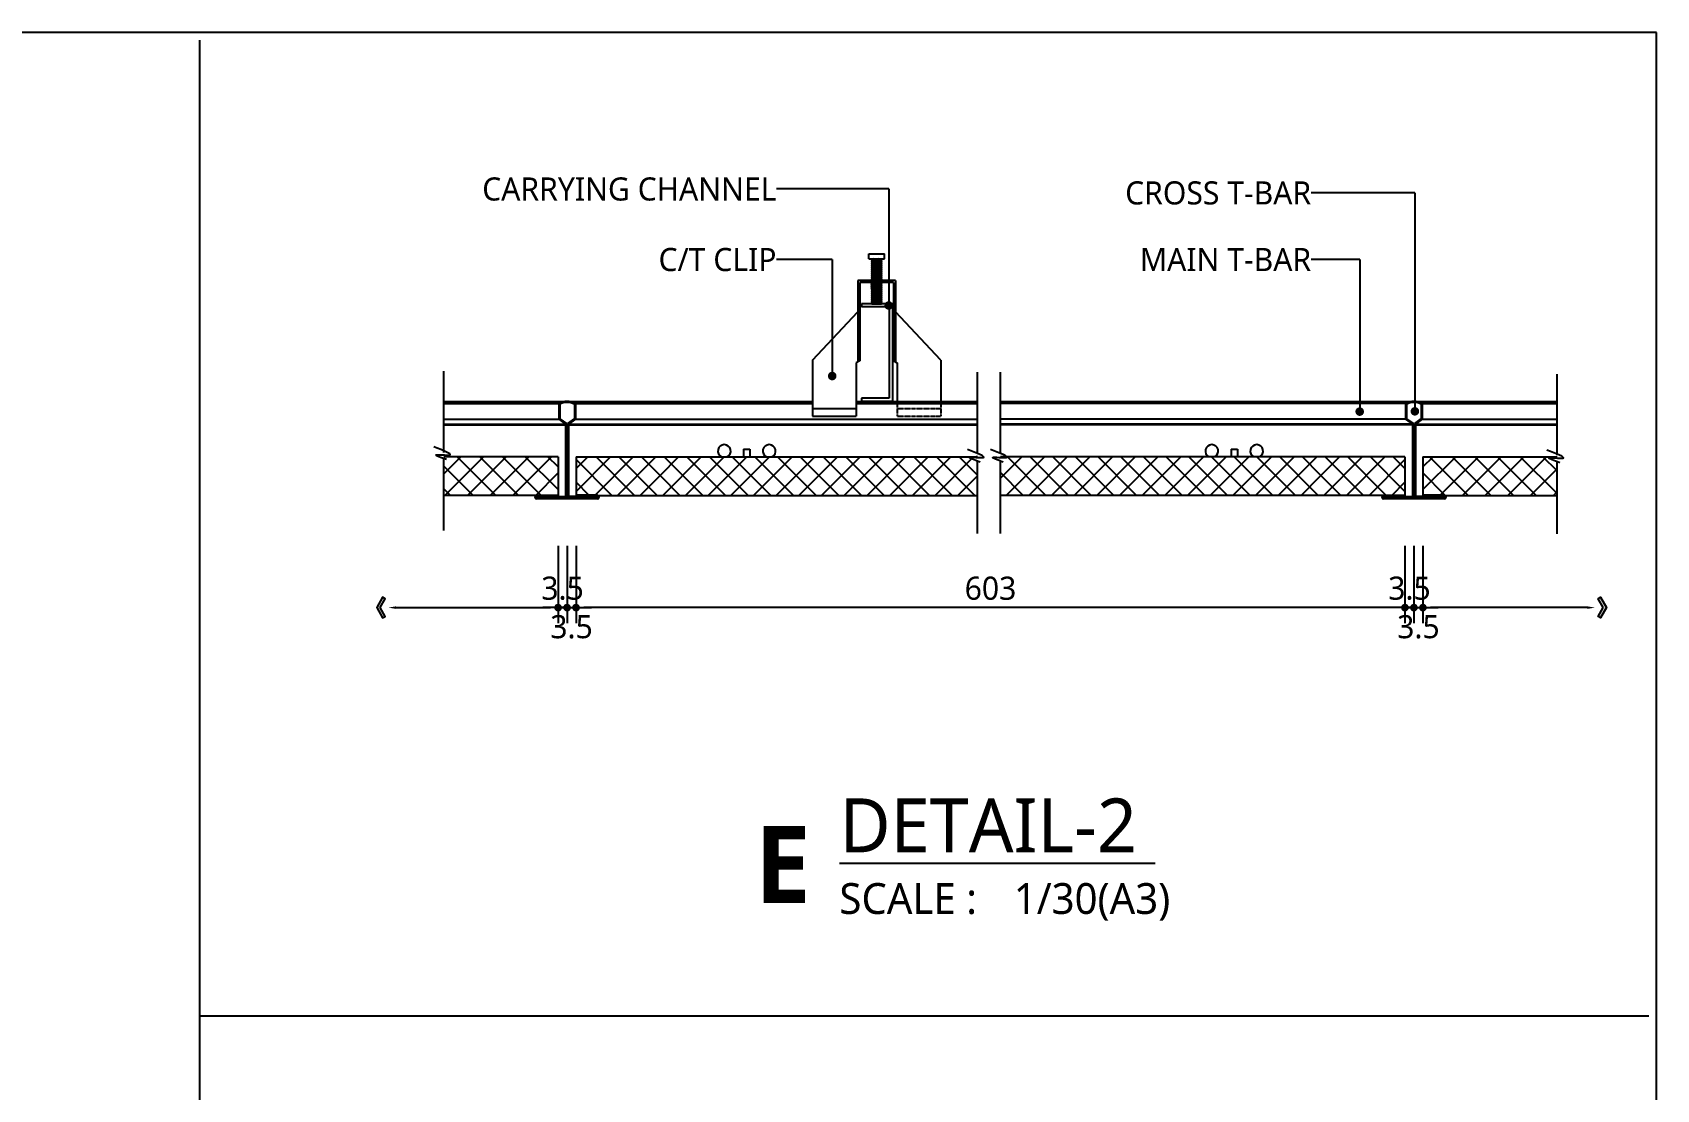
# Model space of a CAD drawing. Header units: millimetres. Extents: x 1394 to 74708, y 590 to 17190.
# Drawn here: x 15679 to 22005, y 13073 to 17190 of the extents above; entities that cross this region are included whole.
import ezdxf
from ezdxf.enums import TextEntityAlignment as Align

# ---------------------------------------------------------------- set-up
doc = ezdxf.new("R2010")
doc.units = ezdxf.units.MM
doc.linetypes.add('HID', pattern=[2, 1.1, -0.9])
doc.layers.get('Defpoints').update_dxf_attribs({"color": 152})
for name, color, linetype in [('A-DIM-N', 7, 'Continuous'), ('A-LINE-3', 7, 'Continuous'), ('A-TXT-N', 3, 'Continuous'), ('ANCHOR', 4, 'Continuous'), ('CARRING', 3, 'Continuous'), ('CT-CLIP', 4, 'Continuous'), ('DIM', 7, 'Continuous'), ('MITONE', 6, 'Continuous'), ('MITONE2', 5, 'Continuous'), ('SYM', 7, 'Continuous'), ('T-BAR', 4, 'Continuous')]:
    doc.layers.add(name, color=color, linetype=linetype)
doc.styles.add('NH', font='malgun.ttf')
doc.styles.add('돋움체', font='malgun.ttf')
doc.styles.add('스타일1', font='malgun.ttf')
doc.styles.add('스타일2', font='malgunbd.ttf')
doc.dimstyles.new('DA(N)', dxfattribs={"dimtxt": 3, "dimasz": 1, "dimexe": 2, "dimexo": 2, "dimgap": 1, "dimtad": 1, "dimdec": 0, "dimdsep": 46, "dimlunit": 6, "dimtxsty": 'NH', "dimblk": 'DOT', "dimcen": 2.5, "dimdle": 1.5, "dimclrd": 256, "dimclre": 256, "dimclrt": 3, "dimadec": 0, "dimazin": 0, "dimtfac": 1, "dimtdec": 0, "dimtix": 1, "dimtmove": 2, "dimatfit": 3, "dimfxl": 2, "dimtvp": 1, "dimtolj": 1, "dimtzin": 0, "dimlwd": -1, "dimarcsym": 0})

# ---------------------------------------------------------------- blocks, each defined once
blk = doc.blocks.new('A$C645677BD')
at = {"layer": 'T-BAR'}
for p, q in [((9.25, 37.12), (9.25, 31.03)), ((9.65, 36.89), (9.65, 31.24)), ((15.35, 36.89), (15.35, 31.27)), ((15.75, 37.12), (15.75, 31.06)), ((9.25, 31.03), (11.9, 29.14)), ((9.65, 31.24), (12.3, 29.36)), ((11.9, 29.14), (11.9, 0.9)), ((12.3, 29.36), (12.3, 0.5)), ((15.35, 31.27), (12.7, 29.36)), ((12.7, 29.36), (12.7, 0.5)), ((15.75, 31.06), (13.1, 29.14)), ((13.1, 29.14), (13.1, 0.9)), ((0.7, 1.4), (8.8, 1.4)), ((0.7, 1), (8.8, 1)), ((0.7, 0.4), (24.3, 0.4)), ((1.5, 0.9), (11.9, 0.9)), ((1.5, 0.9), (1.5, 0.5)), ((1.5, 0.5), (12.3, 0.5)), ((23.5, 0.5), (12.7, 0.5)), ((23.5, 0.9), (13.1, 0.9)), ((24.3, 1.4), (16.2, 1.4)), ((24.3, 1), (16.2, 1)), ((23.5, 0.9), (23.5, 0.5)), ((24.3, 0), (0.7, 0))]:
    blk.add_line(p, q, dxfattribs=at)
for centre, radius, start, end in [((12.5, 31.53), 6.47, 59.85146, 120.14854), ((12.5, 31.53), 6.07, 62.00155, 117.99845), ((0.7, 0.7), 0.698, 90, 270), ((0.7, 0.7), 0.298, 90, 270), ((8.8, 1.2), 0.2, 270, 90), ((16.2, 1.2), 0.2, 90, 270), ((24.3, 0.7), 0.698, 270, 90), ((24.3, 0.7), 0.298, 270, 90)]:
    blk.add_arc(centre, radius, start, end, dxfattribs=at)
blk = doc.blocks.new('_DOT')
at = {"color": 0, "linetype": 'ByBlock'}
blk.add_line((-0.5, 0), (-1, 0), dxfattribs=at)
at = {"color": 0, "linetype": 'ByBlock', "const_width": 0.5}
blk.add_lwpolyline([(-0.25, 0, 1), (0.25, 0, 1)], format="xyb", close=True, dxfattribs=at)
blk = doc.blocks.new('*D45')
at = {"layer": 'A-DIM-N', "lineweight": -2, "transparency": 16777216}
for p, q in [((17796.1, 15190.1), (17796.1, 14890.1)), ((21025, 15190.1), (21025, 14890.1))]:
    blk.add_line(p, q, dxfattribs=at)
at = {"layer": 'A-DIM-N', "transparency": 16777216}
blk.add_line((20995, 14950.1), (17826.1, 14950.1), dxfattribs=at)
at = {"layer": 'Defpoints', "color": 0, "transparency": 16777216}
for p in [(17796.1, 15250.1), (21025, 15250.1), (17796.1, 14950.1)]:
    blk.add_point(p, dxfattribs=at)
at = {"layer": 'A-DIM-N', "transparency": 16777216, "xscale": 30, "yscale": 30, "zscale": 30, "rotation": 180}
blk.add_blockref('_DOT', (17796.1, 14950.1), dxfattribs=at)
at = {"layer": 'A-DIM-N', "transparency": 16777216, "xscale": 30, "yscale": 30, "zscale": 30}
blk.add_blockref('_DOT', (21025, 14950.1), dxfattribs=at)
at = {"layer": 'A-DIM-N', "color": 3, "transparency": 16777216, "insert": (19410.6, 15025.1), "char_height": 90, "attachment_point": 5, "style": '돋움체'}
blk.add_mtext('\\A1;603', dxfattribs=at)
blk = doc.blocks.new('화살표2')
at = {"layer": 'A-DIM-N'}
h = blk.add_hatch(color=256, dxfattribs=at)
h.dxf.hatch_style = 1
h.paths.add_polyline_path([(-0.76, 1.34), (-1.09, 1.15), (-0.44, 0), (-1.09, -1.15), (-0.76, -1.34), (0, 0)])
blk.add_lwpolyline([(-0.44, 0), (-1.09, 1.15), (-0.76, 1.34), (0, 0), (-0.76, -1.34), (-1.09, -1.15), (-0.44, 0)], dxfattribs=at)
blk = doc.blocks.new('*D46')
at = {"layer": 'A-DIM-N', "lineweight": -2, "transparency": 16777216}
blk.add_line((17726.1, 15190.1), (17726.1, 14890.1), dxfattribs=at)
at = {"layer": 'A-DIM-N', "transparency": 16777216}
blk.add_line((17094.9, 14950.1), (17696.1, 14950.1), dxfattribs=at)
blk.add_solid([(17094.9, 14955.1), (17094.9, 14945.1), (17064.9, 14950.1)], dxfattribs=at)
at = {"layer": 'Defpoints', "color": 0, "transparency": 16777216}
for p in [(17726.1, 15250.1), (17064.9, 14950.1), (17726.1, 14950.1)]:
    blk.add_point(p, dxfattribs=at)
at = {"layer": 'A-DIM-N', "transparency": 16777216, "xscale": 30, "yscale": 30, "zscale": 30}
blk.add_blockref('_DOT', (17726.1, 14950.1), dxfattribs=at)
blk = doc.blocks.new('*D47')
at = {"layer": 'A-DIM-N', "lineweight": -2, "transparency": 16777216}
for p, q in [((17761.1, 15190.1), (17761.1, 14890.1)), ((17796.1, 15190.1), (17796.1, 14890.1))]:
    blk.add_line(p, q, dxfattribs=at)
at = {"layer": 'A-DIM-N', "transparency": 16777216}
for p, q in [((17731.1, 14950.1), (17701.1, 14950.1)), ((17761.1, 14950.1), (17796.1, 14950.1)), ((17826.1, 14950.1), (17856.1, 14950.1))]:
    blk.add_line(p, q, dxfattribs=at)
at = {"layer": 'Defpoints', "color": 0, "transparency": 16777216}
for p in [(17761.1, 15250.1), (17796.1, 15250.1), (17796.1, 14950.1)]:
    blk.add_point(p, dxfattribs=at)
at = {"layer": 'A-DIM-N', "transparency": 16777216, "xscale": 30, "yscale": 30, "zscale": 30}
blk.add_blockref('_DOT', (17761.1, 14950.1), dxfattribs=at)
at = {"layer": 'A-DIM-N', "transparency": 16777216, "xscale": 30, "yscale": 30, "zscale": 30, "rotation": 180}
blk.add_blockref('_DOT', (17796.1, 14950.1), dxfattribs=at)
at = {"layer": 'A-DIM-N', "color": 3, "transparency": 16777216, "insert": (17778.6, 14875), "char_height": 90, "attachment_point": 5, "style": '돋움체'}
blk.add_mtext('\\A1;3.5', dxfattribs=at)
blk = doc.blocks.new('*D48')
at = {"layer": 'A-DIM-N', "lineweight": -2, "transparency": 16777216}
for p, q in [((17726.1, 15190.1), (17726.1, 14890.1)), ((17761.1, 15190.1), (17761.1, 14890.1))]:
    blk.add_line(p, q, dxfattribs=at)
at = {"layer": 'A-DIM-N', "transparency": 16777216}
for p, q in [((17696.1, 14950.1), (17666.1, 14950.1)), ((17726.1, 14950.1), (17761.1, 14950.1)), ((17791.1, 14950.1), (17821.1, 14950.1))]:
    blk.add_line(p, q, dxfattribs=at)
at = {"layer": 'Defpoints', "color": 0, "transparency": 16777216}
for p in [(17726.1, 15250.1), (17761.1, 15250.1), (17761.1, 14950.1)]:
    blk.add_point(p, dxfattribs=at)
at = {"layer": 'A-DIM-N', "transparency": 16777216, "xscale": 30, "yscale": 30, "zscale": 30}
blk.add_blockref('_DOT', (17726.1, 14950.1), dxfattribs=at)
at = {"layer": 'A-DIM-N', "transparency": 16777216, "xscale": 30, "yscale": 30, "zscale": 30, "rotation": 180}
blk.add_blockref('_DOT', (17761.1, 14950.1), dxfattribs=at)
at = {"layer": 'A-DIM-N', "color": 3, "transparency": 16777216, "insert": (17743.6, 15025.1), "char_height": 90, "attachment_point": 5, "style": '돋움체'}
blk.add_mtext('\\A1;3.5', dxfattribs=at)
blk = doc.blocks.new('*D49')
at = {"layer": 'A-DIM-N', "lineweight": -2, "transparency": 16777216}
blk.add_line((21095, 15190.1), (21095, 14890.1), dxfattribs=at)
at = {"layer": 'A-DIM-N', "transparency": 16777216}
blk.add_line((21735.2, 14950.1), (21125, 14950.1), dxfattribs=at)
blk.add_solid([(21735.2, 14955.1), (21735.2, 14945.1), (21765.2, 14950.1)], dxfattribs=at)
at = {"layer": 'Defpoints', "color": 0, "transparency": 16777216}
for p in [(21095, 15250.1), (21095, 14950.1), (21765.2, 14950.1)]:
    blk.add_point(p, dxfattribs=at)
at = {"layer": 'A-DIM-N', "transparency": 16777216, "xscale": 30, "yscale": 30, "zscale": 30, "rotation": 180}
blk.add_blockref('_DOT', (21095, 14950.1), dxfattribs=at)
blk = doc.blocks.new('*D50')
at = {"layer": 'A-DIM-N', "lineweight": -2, "transparency": 16777216}
for p, q in [((21060, 15190.1), (21060, 14890.1)), ((21095, 15190.1), (21095, 14890.1))]:
    blk.add_line(p, q, dxfattribs=at)
at = {"layer": 'A-DIM-N', "transparency": 16777216}
for p, q in [((21030, 14950.1), (21000, 14950.1)), ((21060, 14950.1), (21095, 14950.1)), ((21125, 14950.1), (21155, 14950.1))]:
    blk.add_line(p, q, dxfattribs=at)
at = {"layer": 'Defpoints', "color": 0, "transparency": 16777216}
for p in [(21060, 15250.1), (21095, 15250.1), (21095, 14950.1)]:
    blk.add_point(p, dxfattribs=at)
at = {"layer": 'A-DIM-N', "transparency": 16777216, "xscale": 30, "yscale": 30, "zscale": 30}
blk.add_blockref('_DOT', (21060, 14950.1), dxfattribs=at)
at = {"layer": 'A-DIM-N', "transparency": 16777216, "xscale": 30, "yscale": 30, "zscale": 30, "rotation": 180}
blk.add_blockref('_DOT', (21095, 14950.1), dxfattribs=at)
at = {"layer": 'A-DIM-N', "color": 3, "transparency": 16777216, "insert": (21077.5, 14875), "char_height": 90, "attachment_point": 5, "style": '돋움체'}
blk.add_mtext('\\A1;3.5', dxfattribs=at)
blk = doc.blocks.new('*D51')
at = {"layer": 'A-DIM-N', "lineweight": -2, "transparency": 16777216}
for p, q in [((21025, 15190.1), (21025, 14890.1)), ((21060, 15190.1), (21060, 14890.1))]:
    blk.add_line(p, q, dxfattribs=at)
at = {"layer": 'A-DIM-N', "transparency": 16777216}
for p, q in [((20995, 14950.1), (20965, 14950.1)), ((21025, 14950.1), (21060, 14950.1)), ((21090, 14950.1), (21120, 14950.1))]:
    blk.add_line(p, q, dxfattribs=at)
at = {"layer": 'Defpoints', "color": 0, "transparency": 16777216}
for p in [(21025, 15250.1), (21060, 15250.1), (21060, 14950.1)]:
    blk.add_point(p, dxfattribs=at)
at = {"layer": 'A-DIM-N', "transparency": 16777216, "xscale": 30, "yscale": 30, "zscale": 30}
blk.add_blockref('_DOT', (21025, 14950.1), dxfattribs=at)
at = {"layer": 'A-DIM-N', "transparency": 16777216, "xscale": 30, "yscale": 30, "zscale": 30, "rotation": 180}
blk.add_blockref('_DOT', (21060, 14950.1), dxfattribs=at)
at = {"layer": 'A-DIM-N', "color": 3, "transparency": 16777216, "insert": (21042.5, 15025.1), "char_height": 90, "attachment_point": 5, "style": '돋움체'}
blk.add_mtext('\\A1;3.5', dxfattribs=at)
blk = doc.blocks.new('dwgtitle')
at = {"layer": 'SYM', "color": 3, "style": '스타일1'}
blk.add_text('SCALE :', height=4, dxfattribs=at).set_placement((12.25, -1.4))
for tag, p, height in [('%%UTITLE', (12.25, 6.59), 7), ('1/100', (34.89, -1.4), 4)]:
    blk.add_attdef(tag, p, '', height=height, dxfattribs=at)
at = {"layer": 'SYM', "color": 6, "style": '스타일2'}
blk.add_attdef('A', text='', height=10, dxfattribs=at).set_placement((4.89, 5), align=Align.MIDDLE)

msp = doc.modelspace()

# ---------------------------------------------------------------- linework, layer by layer
for p, q in [((17281.11, 15554.51), (17281.11, 15870.45)), ((19359.63, 15550.59), (19359.63, 15866.52)), ((19449.34, 15550.59), (19449.34, 15866.52)), ((21617.57, 15543.71), (21617.57, 15859.64)), ((17281.11, 15250.05), (17281.11, 15530.41)), ((19359.63, 15238.7), (19359.63, 15519.06)), ((19449.34, 15238.7), (19449.34, 15519.06)), ((21617.57, 15237.85), (21617.57, 15518.21))]:
    msp.add_line(p, q)
at = {"color": 1}
for p, q in [((18448.62, 15567.38), (18473.62, 15567.38)), ((18448.62, 15567.38), (18448.62, 15537.38)), ((18473.62, 15567.38), (18473.62, 15537.38)), ((20347.52, 15567.38), (20347.52, 15537.38)), ((20347.52, 15567.38), (20372.52, 15567.38)), ((20372.52, 15567.38), (20372.52, 15537.38))]:
    msp.add_line(p, q, dxfattribs=at)
for centre in [(18373.62, 15559.74), (18548.62, 15559.74), (20272.52, 15559.74), (20447.52, 15559.74)]:
    msp.add_arc(centre, 25, 296.540326, 243.459674, dxfattribs=at)
for points in [[(17291.56, 15526.63), (17250.94, 15544.8), (17302.98, 15544.73), (17241.88, 15576.11)], [(19370.08, 15516.78), (19329.47, 15534.95), (19381.51, 15534.88), (19320.41, 15566.26)], [(19459.79, 15516.78), (19419.18, 15534.95), (19471.21, 15534.88), (19410.12, 15566.26)], [(21628.02, 15514.43), (21587.41, 15532.6), (21639.45, 15532.53), (21578.35, 15563.9)]]:
    msp.add_spline(points, degree=3)
at = {"layer": 'A-LINE-3'}
for p, q in [((16329.78, 17160), (16329.78, 6960)), ((16329.78, 13360), (21975, 13360))]:
    msp.add_line(p, q, dxfattribs=at)
at = {"layer": 'ANCHOR', "color": 1}
for p, q in [((18948.48, 16307.45), (18946.98, 16306.45)), ((18948.48, 16304.84), (18946.98, 16306.45)), ((18986.98, 16303.64), (18946.98, 16306.45)), ((18986.98, 16303.64), (18946.98, 16306.45)), ((18948.48, 16304.84), (18946.98, 16306.45)), ((18948.48, 16304.84), (18946.98, 16303.83)), ((18948.48, 16302.22), (18946.98, 16303.83)), ((18986.98, 16301.02), (18946.98, 16303.83)), ((18948.48, 16302.22), (18946.98, 16303.83)), ((18986.98, 16301.02), (18946.98, 16303.83)), ((18948.48, 16302.22), (18946.98, 16301.22)), ((18948.48, 16299.61), (18946.98, 16301.22)), ((18986.98, 16298.41), (18946.98, 16301.22)), ((18948.48, 16299.61), (18946.98, 16298.6)), ((18948.48, 16296.99), (18946.98, 16298.6)), ((18986.98, 16295.79), (18946.98, 16298.6)), ((18948.48, 16296.99), (18946.98, 16295.99)), ((18948.48, 16294.38), (18946.98, 16295.99)), ((18986.98, 16293.18), (18946.98, 16295.99)), ((18986.98, 16293.18), (18946.98, 16295.99)), ((18948.48, 16294.38), (18946.98, 16295.99)), ((18948.48, 16294.38), (18946.98, 16293.37)), ((18986.98, 16290.56), (18946.98, 16293.37)), ((18948.48, 16291.76), (18946.98, 16293.37)), ((18948.48, 16291.76), (18946.98, 16290.76)), ((18986.98, 16287.95), (18946.98, 16290.76)), ((18948.48, 16289.15), (18946.98, 16290.76)), ((18948.48, 16289.15), (18946.98, 16288.14)), ((18986.98, 16285.33), (18946.98, 16288.14)), ((18948.48, 16286.53), (18946.98, 16288.14)), ((18948.48, 16286.53), (18946.98, 16285.53)), ((18986.98, 16282.72), (18946.98, 16285.53)), ((18948.48, 16283.92), (18946.98, 16285.53)), ((18948.48, 16283.92), (18946.98, 16282.91)), ((18986.98, 16280.1), (18946.98, 16282.91)), ((18948.48, 16281.3), (18946.98, 16282.91)), ((18948.48, 16281.3), (18946.98, 16280.3)), ((18948.48, 16278.69), (18946.98, 16280.3)), ((18986.98, 16277.49), (18946.98, 16280.3)), ((18986.98, 16277.49), (18946.98, 16280.3)), ((18948.48, 16278.69), (18946.98, 16280.3)), ((18948.48, 16278.69), (18946.98, 16277.68)), ((18948.48, 16276.07), (18946.98, 16277.68)), ((18986.98, 16274.87), (18946.98, 16277.68)), ((18948.48, 16276.07), (18946.98, 16275.07)), ((18948.48, 16273.46), (18946.98, 16275.07)), ((18986.98, 16272.26), (18946.98, 16275.07)), ((18948.48, 16273.46), (18946.98, 16272.45)), ((18948.48, 16270.84), (18946.98, 16272.45)), ((18986.98, 16269.64), (18946.98, 16272.45)), ((18948.48, 16270.84), (18946.98, 16269.84)), ((18948.48, 16268.23), (18946.98, 16269.84)), ((18986.98, 16267.03), (18946.98, 16269.84)), ((18948.48, 16268.23), (18946.98, 16267.22)), ((18948.48, 16265.62), (18946.98, 16267.22)), ((18986.98, 16264.41), (18946.98, 16267.22)), ((18948.48, 16265.62), (18946.98, 16264.61)), ((18948.48, 16263), (18946.98, 16264.61)), ((18986.98, 16261.8), (18946.98, 16264.61)), ((18948.48, 16263), (18946.98, 16261.99)), ((18986.98, 16259.18), (18946.98, 16261.99)), ((18948.48, 16260.39), (18946.98, 16261.99)), ((18948.48, 16260.39), (18946.98, 16261.99)), ((18986.98, 16259.18), (18946.98, 16261.99)), ((18948.48, 16260.39), (18946.98, 16259.38)), ((18986.98, 16256.57), (18946.98, 16259.38)), ((18948.48, 16257.77), (18946.98, 16259.38)), ((18948.48, 16307.45), (18947.55, 16308.45)), ((18985.97, 16305.15), (18948.48, 16307.45)), ((18985.97, 16305.15), (18948.48, 16307.45)), ((18985.97, 16305.15), (18948.48, 16307.45)), ((18985.97, 16305.15), (18948.48, 16307.45)), ((18985.97, 16302.53), (18948.48, 16304.84)), ((18985.97, 16302.53), (18948.48, 16304.84)), ((18985.97, 16299.92), (18948.48, 16302.22)), ((18985.97, 16299.92), (18948.48, 16302.22)), ((18985.97, 16297.3), (18948.48, 16299.61)), ((18985.97, 16297.3), (18948.48, 16299.61)), ((18985.97, 16294.69), (18948.48, 16296.99)), ((18985.97, 16294.69), (18948.48, 16296.99)), ((18985.97, 16294.69), (18948.48, 16296.99)), ((18985.97, 16294.69), (18948.48, 16296.99)), ((18985.97, 16292.07), (18948.48, 16294.38)), ((18985.97, 16292.07), (18948.48, 16294.38)), ((18985.97, 16289.46), (18948.48, 16291.76)), ((18985.97, 16289.46), (18948.48, 16291.76)), ((18985.97, 16286.84), (18948.48, 16289.15)), ((18985.97, 16286.84), (18948.48, 16289.15)), ((18985.97, 16284.23), (18948.48, 16286.53)), ((18985.97, 16284.23), (18948.48, 16286.53)), ((18985.97, 16281.61), (18948.48, 16283.92)), ((18985.97, 16281.61), (18948.48, 16283.92)), ((18985.97, 16279), (18948.48, 16281.3)), ((18985.97, 16279), (18948.48, 16281.3)), ((18985.97, 16279), (18948.48, 16281.3)), ((18985.97, 16279), (18948.48, 16281.3)), ((18985.97, 16276.38), (18948.48, 16278.69)), ((18985.97, 16276.38), (18948.48, 16278.69)), ((18985.97, 16273.77), (18948.48, 16276.07)), ((18985.97, 16273.77), (18948.48, 16276.07)), ((18985.97, 16271.15), (18948.48, 16273.46)), ((18985.97, 16271.15), (18948.48, 16273.46)), ((18985.97, 16268.54), (18948.48, 16270.84)), ((18985.97, 16268.54), (18948.48, 16270.84)), ((18985.97, 16265.92), (18948.48, 16268.23)), ((18985.97, 16265.92), (18948.48, 16268.23)), ((18985.97, 16265.92), (18948.48, 16268.23)), ((18985.97, 16265.92), (18948.48, 16268.23)), ((18985.97, 16263.31), (18948.48, 16265.62)), ((18985.97, 16263.31), (18948.48, 16265.62)), ((18985.97, 16260.69), (18948.48, 16263)), ((18985.97, 16260.69), (18948.48, 16263)), ((18985.97, 16258.08), (18948.48, 16260.39)), ((18985.97, 16258.08), (18948.48, 16260.39)), ((18986.98, 16306.25), (18955.65, 16308.45)), ((18985.97, 16307.76), (18974.73, 16308.45)), ((18985.97, 16307.76), (18974.73, 16308.45)), ((18986.6, 16308.45), (18985.97, 16307.76)), ((18986.98, 16306.25), (18985.97, 16307.76)), ((18986.98, 16306.25), (18985.97, 16305.15)), ((18986.98, 16303.64), (18985.97, 16305.15)), ((18986.98, 16303.64), (18985.97, 16302.53)), ((18986.98, 16301.03), (18985.97, 16302.54)), ((18986.98, 16301.02), (18985.97, 16299.92)), ((18986.98, 16298.41), (18985.97, 16299.92)), ((18986.98, 16298.41), (18985.97, 16297.3)), ((18986.98, 16295.79), (18985.97, 16297.3)), ((18986.98, 16295.79), (18985.97, 16294.69)), ((18986.98, 16293.18), (18985.97, 16294.69)), ((18986.98, 16293.18), (18985.97, 16292.07)), ((18986.98, 16290.56), (18985.97, 16292.07)), ((18986.98, 16290.56), (18985.97, 16289.46)), ((18986.98, 16287.95), (18985.97, 16289.46)), ((18986.98, 16287.95), (18985.97, 16286.84)), ((18986.98, 16285.33), (18985.97, 16286.84)), ((18986.98, 16285.33), (18985.97, 16284.23)), ((18986.98, 16282.72), (18985.97, 16284.23)), ((18986.98, 16282.72), (18985.97, 16281.61)), ((18986.98, 16280.1), (18985.97, 16281.61)), ((18986.98, 16280.1), (18985.97, 16279)), ((18986.98, 16277.49), (18985.97, 16279)), ((18986.98, 16277.49), (18985.97, 16276.38)), ((18986.98, 16274.87), (18985.97, 16276.38)), ((18986.98, 16274.87), (18985.97, 16273.77)), ((18986.98, 16272.26), (18985.97, 16273.77)), ((18986.98, 16272.26), (18985.97, 16271.15)), ((18986.98, 16269.64), (18985.97, 16271.15)), ((18986.98, 16269.64), (18985.97, 16268.54)), ((18986.98, 16267.03), (18985.97, 16268.54)), ((18986.98, 16267.03), (18985.97, 16265.92)), ((18986.98, 16264.41), (18985.97, 16265.92)), ((18986.98, 16264.41), (18985.97, 16263.31)), ((18986.98, 16261.8), (18985.97, 16263.31)), ((18986.98, 16261.8), (18985.97, 16260.69)), ((18986.98, 16259.18), (18985.97, 16260.69)), ((18986.98, 16259.18), (18985.97, 16258.08)), ((18948.48, 16257.77), (18946.98, 16256.76)), ((18986.98, 16253.96), (18946.98, 16256.76)), ((18948.48, 16255.16), (18946.98, 16256.76)), ((18948.48, 16255.16), (18946.98, 16254.15)), ((18986.98, 16251.34), (18946.98, 16254.15)), ((18948.48, 16252.54), (18946.98, 16254.15)), ((18948.48, 16252.54), (18946.98, 16251.53)), ((18986.98, 16248.73), (18946.98, 16251.53)), ((18948.48, 16249.93), (18946.98, 16251.53)), ((18948.48, 16249.93), (18946.98, 16248.92)), ((18986.98, 16246.11), (18946.98, 16248.92)), ((18948.48, 16247.31), (18946.98, 16248.92)), ((18948.48, 16247.31), (18946.98, 16246.31)), ((18986.98, 16243.5), (18946.98, 16246.31)), ((18948.48, 16244.7), (18946.98, 16246.31)), ((18948.48, 16244.7), (18946.98, 16243.69)), ((18986.98, 16240.88), (18946.98, 16243.69)), ((18948.48, 16242.08), (18946.98, 16243.69)), ((18948.48, 16242.08), (18946.98, 16241.08)), ((18986.98, 16238.27), (18946.98, 16241.08)), ((18948.48, 16239.47), (18946.98, 16241.08)), ((18948.48, 16239.47), (18946.98, 16238.46)), ((18986.98, 16235.65), (18946.98, 16238.46)), ((18948.48, 16236.85), (18946.98, 16238.46)), ((18948.48, 16236.85), (18946.98, 16235.85)), ((18986.98, 16233.04), (18946.98, 16235.85)), ((18948.48, 16234.24), (18946.98, 16235.85)), ((18948.48, 16234.24), (18946.98, 16233.23)), ((18986.98, 16230.42), (18946.98, 16233.23)), ((18948.48, 16231.62), (18946.98, 16233.23)), ((18948.48, 16231.62), (18946.98, 16230.62)), ((18986.98, 16227.81), (18946.98, 16230.62)), ((18948.48, 16229.01), (18946.98, 16230.62)), ((18948.48, 16229.01), (18946.98, 16228)), ((18986.98, 16225.19), (18946.98, 16228)), ((18948.48, 16226.39), (18946.98, 16228)), ((18948.48, 16226.39), (18946.98, 16225.39)), ((18948.21, 16224.07), (18946.98, 16225.39)), ((18947.47, 16216.07), (18947.08, 16215.81)), ((18948.59, 16214.2), (18947.08, 16215.81)), ((18987.08, 16213), (18947.08, 16215.81)), ((18948.59, 16214.2), (18947.08, 16213.19)), ((18987.08, 16210.39), (18947.08, 16213.19)), ((18948.59, 16211.59), (18947.08, 16213.19)), ((18948.59, 16211.59), (18947.08, 16210.58)), ((18987.08, 16207.77), (18947.08, 16210.58)), ((18948.59, 16208.97), (18947.08, 16210.58)), ((18948.59, 16208.97), (18947.08, 16207.97)), ((18987.08, 16205.16), (18947.08, 16207.97)), ((18948.59, 16206.36), (18947.08, 16207.97)), ((18948.59, 16206.36), (18947.08, 16205.35)), ((18987.08, 16202.54), (18947.08, 16205.35)), ((18948.59, 16203.74), (18947.08, 16205.35)), ((18948.59, 16203.74), (18947.08, 16202.74)), ((18987.08, 16199.93), (18947.08, 16202.74)), ((18948.59, 16201.13), (18947.08, 16202.74)), ((18948.59, 16201.13), (18947.08, 16202.74)), ((18987.08, 16199.93), (18947.08, 16202.74)), ((18948.59, 16201.13), (18947.08, 16200.12)), ((18948.59, 16198.51), (18947.08, 16200.12)), ((18987.08, 16197.31), (18947.08, 16200.12)), ((18948.59, 16198.51), (18947.08, 16197.51)), ((18987.08, 16194.7), (18947.08, 16197.51)), ((18948.59, 16195.9), (18947.08, 16197.51)), ((18948.59, 16195.9), (18947.08, 16194.89)), ((18948.21, 16224.07), (18985.95, 16224.07)), ((18985.97, 16255.46), (18948.48, 16257.77)), ((18985.97, 16255.46), (18948.48, 16257.77)), ((18985.97, 16252.85), (18948.48, 16255.16)), ((18985.97, 16252.85), (18948.48, 16255.16)), ((18985.97, 16250.23), (18948.48, 16252.54)), ((18985.97, 16250.23), (18948.48, 16252.54)), ((18985.97, 16247.62), (18948.48, 16249.93)), ((18985.97, 16247.62), (18948.48, 16249.93)), ((18985.97, 16247.62), (18948.48, 16249.93)), ((18985.97, 16247.62), (18948.48, 16249.93)), ((18985.97, 16245), (18948.48, 16247.31)), ((18985.97, 16245), (18948.48, 16247.31)), ((18985.97, 16242.39), (18948.48, 16244.7)), ((18985.97, 16242.39), (18948.48, 16244.7)), ((18985.97, 16239.77), (18948.48, 16242.08)), ((18985.97, 16239.77), (18948.48, 16242.08)), ((18985.97, 16237.16), (18948.48, 16239.47)), ((18985.97, 16237.16), (18948.48, 16239.47)), ((18985.97, 16234.54), (18948.48, 16236.85)), ((18985.97, 16234.54), (18948.48, 16236.85)), ((18985.97, 16234.54), (18948.48, 16236.85)), ((18985.97, 16234.54), (18948.48, 16236.85)), ((18985.97, 16231.93), (18948.48, 16234.24)), ((18985.97, 16231.93), (18948.48, 16234.24)), ((18985.97, 16229.31), (18948.48, 16231.62)), ((18985.97, 16229.31), (18948.48, 16231.62)), ((18985.97, 16226.7), (18948.48, 16229.01)), ((18985.97, 16226.7), (18948.48, 16229.01)), ((18985.97, 16224.09), (18948.48, 16226.39)), ((18985.97, 16224.09), (18948.48, 16226.39)), ((18986.08, 16211.89), (18948.59, 16214.2)), ((18986.08, 16211.89), (18948.59, 16214.2)), ((18986.08, 16209.28), (18948.59, 16211.59)), ((18986.08, 16209.28), (18948.59, 16211.59)), ((18986.08, 16206.66), (18948.59, 16208.97)), ((18986.08, 16206.66), (18948.59, 16208.97)), ((18986.08, 16206.66), (18948.59, 16208.97)), ((18986.08, 16206.66), (18948.59, 16208.97)), ((18986.08, 16204.05), (18948.59, 16206.36)), ((18986.08, 16204.05), (18948.59, 16206.36)), ((18986.08, 16201.43), (18948.59, 16203.74)), ((18986.08, 16201.43), (18948.59, 16203.74)), ((18986.08, 16198.82), (18948.59, 16201.13)), ((18986.08, 16198.82), (18948.59, 16201.13)), ((18986.08, 16196.2), (18948.59, 16198.51)), ((18986.08, 16196.2), (18948.59, 16198.51)), ((18986.08, 16193.59), (18948.59, 16195.9)), ((18986.08, 16193.59), (18948.59, 16195.9)), ((18986.08, 16214.51), (18960.77, 16216.07)), ((18986.08, 16214.51), (18960.77, 16216.07)), ((18987.08, 16215.62), (18980.67, 16216.07)), ((18987.08, 16215.62), (18980.67, 16216.07)), ((18986.98, 16225.19), (18985.95, 16224.07)), ((18986.98, 16256.57), (18985.97, 16258.08)), ((18986.98, 16256.57), (18985.97, 16255.46)), ((18986.98, 16253.96), (18985.97, 16255.46)), ((18986.98, 16253.96), (18985.97, 16252.85)), ((18986.98, 16251.34), (18985.97, 16252.85)), ((18986.98, 16251.34), (18985.97, 16250.23)), ((18986.98, 16248.73), (18985.97, 16250.23)), ((18986.98, 16248.73), (18985.97, 16247.62)), ((18986.98, 16246.11), (18985.97, 16247.62)), ((18986.98, 16246.11), (18985.97, 16245)), ((18986.98, 16243.5), (18985.97, 16245)), ((18986.98, 16243.5), (18985.97, 16242.39)), ((18986.98, 16240.88), (18985.97, 16242.39)), ((18986.98, 16240.88), (18985.97, 16239.77)), ((18986.98, 16238.27), (18985.97, 16239.77)), ((18986.98, 16238.27), (18985.97, 16237.16)), ((18986.98, 16235.65), (18985.97, 16237.16)), ((18986.98, 16235.65), (18985.97, 16234.54)), ((18986.98, 16233.04), (18985.97, 16234.54)), ((18986.98, 16233.04), (18985.97, 16231.93)), ((18986.98, 16230.42), (18985.97, 16231.93)), ((18986.98, 16230.42), (18985.97, 16229.31)), ((18986.98, 16227.81), (18985.97, 16229.31)), ((18986.98, 16227.81), (18985.97, 16226.7)), ((18986.98, 16225.19), (18985.97, 16226.7)), ((18987.08, 16215.62), (18986.08, 16214.51)), ((18987.08, 16213), (18986.08, 16214.51)), ((18987.08, 16213), (18986.08, 16211.89)), ((18987.08, 16210.39), (18986.08, 16211.89)), ((18987.08, 16210.39), (18986.08, 16209.28)), ((18987.08, 16207.77), (18986.08, 16209.28)), ((18987.08, 16207.77), (18986.08, 16206.66)), ((18987.08, 16205.16), (18986.08, 16206.66)), ((18987.08, 16205.16), (18986.08, 16204.05)), ((18987.08, 16202.54), (18986.08, 16204.05)), ((18987.08, 16202.54), (18986.08, 16201.43)), ((18987.08, 16199.93), (18986.08, 16201.43)), ((18987.08, 16199.93), (18986.08, 16198.82)), ((18987.08, 16197.31), (18986.08, 16198.82)), ((18987.08, 16197.31), (18986.08, 16196.2)), ((18987.08, 16194.7), (18986.08, 16196.2)), ((18987.08, 16215.62), (18986.78, 16216.07)), ((18987.08, 16192.08), (18947.08, 16194.89)), ((18948.59, 16193.28), (18947.08, 16194.89)), ((18948.59, 16193.28), (18947.08, 16192.28)), ((18987.08, 16189.47), (18947.08, 16192.28)), ((18948.59, 16190.67), (18947.08, 16192.28)), ((18948.59, 16190.67), (18947.08, 16189.66)), ((18987.08, 16186.85), (18947.08, 16189.66)), ((18948.59, 16188.05), (18947.08, 16189.66)), ((18948.59, 16188.05), (18947.08, 16187.05)), ((18987.08, 16184.24), (18947.08, 16187.05)), ((18948.59, 16185.44), (18947.08, 16187.05)), ((18948.59, 16185.44), (18947.08, 16187.05)), ((18987.08, 16184.24), (18947.08, 16187.05)), ((18948.59, 16185.44), (18947.08, 16184.43)), ((18948.59, 16182.82), (18947.08, 16184.43)), ((18987.08, 16181.62), (18947.08, 16184.43)), ((18948.59, 16182.82), (18947.08, 16181.82)), ((18987.08, 16179.01), (18947.08, 16181.82)), ((18948.59, 16180.21), (18947.08, 16181.82)), ((18948.59, 16180.21), (18947.08, 16179.2)), ((18987.08, 16176.39), (18947.08, 16179.2)), ((18948.59, 16177.59), (18947.08, 16179.2)), ((18948.59, 16177.59), (18947.08, 16176.59)), ((18987.08, 16173.78), (18947.08, 16176.59)), ((18948.59, 16174.98), (18947.08, 16176.59)), ((18948.59, 16174.98), (18947.08, 16173.97)), ((18987.08, 16171.16), (18947.08, 16173.97)), ((18948.59, 16172.36), (18947.08, 16173.97)), ((18948.59, 16172.36), (18947.08, 16171.36)), ((18987.08, 16168.55), (18947.08, 16171.36)), ((18948.59, 16169.75), (18947.08, 16171.36)), ((18948.59, 16169.75), (18947.08, 16171.36)), ((18987.08, 16168.55), (18947.08, 16171.36)), ((18948.59, 16169.75), (18947.08, 16168.74)), ((18948.59, 16167.13), (18947.08, 16168.74)), ((18987.08, 16165.93), (18947.08, 16168.74)), ((18948.59, 16167.13), (18947.08, 16166.13)), ((18948.59, 16164.52), (18947.08, 16166.13)), ((18987.08, 16163.32), (18947.08, 16166.13)), ((18948.59, 16164.52), (18947.08, 16163.51)), ((18948.59, 16161.9), (18947.08, 16163.51)), ((18987.08, 16160.7), (18947.08, 16163.51)), ((18948.59, 16161.9), (18947.08, 16160.9)), ((18948.59, 16159.29), (18947.08, 16160.9)), ((18987.08, 16158.09), (18947.08, 16160.9)), ((18948.59, 16159.29), (18947.08, 16158.28)), ((18948.59, 16156.67), (18947.08, 16158.28)), ((18987.08, 16155.47), (18947.08, 16158.28)), ((18948.59, 16156.67), (18947.08, 16155.67)), ((18948.59, 16154.06), (18947.08, 16155.67)), ((18987.08, 16152.86), (18947.08, 16155.67)), ((18948.59, 16154.06), (18947.08, 16153.05)), ((18948.59, 16151.44), (18947.08, 16153.05)), ((18987.08, 16150.24), (18947.08, 16153.05)), ((18948.59, 16151.44), (18947.08, 16150.44)), ((18948.59, 16148.83), (18947.08, 16150.44)), ((18987.08, 16147.63), (18947.08, 16150.44)), ((18948.59, 16148.83), (18947.08, 16147.82)), ((18948.59, 16146.21), (18947.08, 16147.82)), ((18987.08, 16145.01), (18947.08, 16147.82)), ((18948.59, 16146.21), (18947.08, 16145.21)), ((18948.59, 16143.6), (18947.08, 16145.21)), ((18987.08, 16142.4), (18947.08, 16145.21)), ((18948.59, 16143.6), (18947.08, 16142.59)), ((18948.59, 16140.98), (18947.08, 16142.59)), ((18987.08, 16139.78), (18947.08, 16142.59)), ((18948.59, 16140.98), (18947.08, 16139.98)), ((18948.59, 16138.37), (18947.08, 16139.98)), ((18987.08, 16137.17), (18947.08, 16139.98)), ((18948.59, 16138.37), (18947.08, 16137.36)), ((18948.59, 16135.75), (18947.08, 16137.36)), ((18987.08, 16134.55), (18947.08, 16137.36)), ((18948.59, 16135.75), (18947.08, 16134.75)), ((18948.32, 16133.43), (18947.08, 16134.75)), ((18948.32, 16133.43), (18986.06, 16133.43)), ((18986.08, 16190.98), (18948.59, 16193.28)), ((18986.08, 16190.98), (18948.59, 16193.28)), ((18986.08, 16190.98), (18948.59, 16193.28)), ((18986.08, 16190.98), (18948.59, 16193.28)), ((18986.08, 16188.36), (18948.59, 16190.67)), ((18986.08, 16188.36), (18948.59, 16190.67)), ((18986.08, 16185.75), (18948.59, 16188.05)), ((18986.08, 16185.75), (18948.59, 16188.05)), ((18986.08, 16183.13), (18948.59, 16185.44)), ((18986.08, 16183.13), (18948.59, 16185.44)), ((18986.08, 16180.52), (18948.59, 16182.82)), ((18986.08, 16180.52), (18948.59, 16182.82)), ((18986.08, 16177.9), (18948.59, 16180.21)), ((18986.08, 16177.9), (18948.59, 16180.21)), ((18986.08, 16175.29), (18948.59, 16177.59)), ((18986.08, 16175.29), (18948.59, 16177.59)), ((18986.08, 16175.29), (18948.59, 16177.59)), ((18986.08, 16175.29), (18948.59, 16177.59)), ((18986.08, 16172.67), (18948.59, 16174.98)), ((18986.08, 16172.67), (18948.59, 16174.98)), ((18986.08, 16170.06), (18948.59, 16172.36)), ((18986.08, 16170.06), (18948.59, 16172.36)), ((18986.08, 16167.44), (18948.59, 16169.75)), ((18986.08, 16167.44), (18948.59, 16169.75)), ((18986.08, 16164.83), (18948.59, 16167.13)), ((18986.08, 16164.83), (18948.59, 16167.13)), ((18986.08, 16162.21), (18948.59, 16164.52)), ((18986.08, 16162.21), (18948.59, 16164.52)), ((18986.08, 16159.6), (18948.59, 16161.9)), ((18986.08, 16159.6), (18948.59, 16161.9)), ((18986.08, 16156.98), (18948.59, 16159.29)), ((18986.08, 16156.98), (18948.59, 16159.29)), ((18986.08, 16156.98), (18948.59, 16159.29)), ((18986.08, 16156.98), (18948.59, 16159.29)), ((18986.08, 16154.37), (18948.59, 16156.67)), ((18986.08, 16154.37), (18948.59, 16156.67)), ((18986.08, 16151.75), (18948.59, 16154.06)), ((18986.08, 16151.75), (18948.59, 16154.06)), ((18986.08, 16149.14), (18948.59, 16151.44)), ((18986.08, 16149.14), (18948.59, 16151.44)), ((18986.08, 16146.52), (18948.59, 16148.83)), ((18986.08, 16146.52), (18948.59, 16148.83)), ((18986.08, 16143.91), (18948.59, 16146.21)), ((18986.08, 16143.91), (18948.59, 16146.21)), ((18986.08, 16143.91), (18948.59, 16146.21)), ((18986.08, 16143.91), (18948.59, 16146.21)), ((18986.08, 16141.29), (18948.59, 16143.6)), ((18986.08, 16141.29), (18948.59, 16143.6)), ((18986.08, 16138.68), (18948.59, 16140.98)), ((18986.08, 16138.68), (18948.59, 16140.98)), ((18986.08, 16136.06), (18948.59, 16138.37)), ((18986.08, 16136.06), (18948.59, 16138.37)), ((18986.08, 16133.45), (18948.59, 16135.75)), ((18986.08, 16133.45), (18948.59, 16135.75)), ((18987.08, 16134.55), (18986.06, 16133.43)), ((18987.08, 16194.7), (18986.08, 16193.59)), ((18987.08, 16192.08), (18986.08, 16193.59)), ((18987.08, 16192.08), (18986.08, 16190.98)), ((18987.08, 16189.47), (18986.08, 16190.98)), ((18987.08, 16189.47), (18986.08, 16188.36)), ((18987.08, 16186.85), (18986.08, 16188.36)), ((18987.08, 16186.85), (18986.08, 16185.75)), ((18987.08, 16184.24), (18986.08, 16185.75)), ((18987.08, 16184.24), (18986.08, 16183.13)), ((18987.08, 16181.62), (18986.08, 16183.13)), ((18987.08, 16181.62), (18986.08, 16180.52)), ((18987.08, 16179.01), (18986.08, 16180.52)), ((18987.08, 16179.01), (18986.08, 16177.9)), ((18987.08, 16176.39), (18986.08, 16177.9)), ((18987.08, 16176.39), (18986.08, 16175.29)), ((18987.08, 16173.78), (18986.08, 16175.29)), ((18987.08, 16173.78), (18986.08, 16172.67)), ((18987.08, 16171.16), (18986.08, 16172.67)), ((18987.08, 16171.16), (18986.08, 16170.06)), ((18987.08, 16168.55), (18986.08, 16170.06)), ((18987.08, 16168.55), (18986.08, 16167.44)), ((18987.08, 16165.93), (18986.08, 16167.44)), ((18987.08, 16165.93), (18986.08, 16164.83)), ((18987.08, 16163.32), (18986.08, 16164.83)), ((18987.08, 16163.32), (18986.08, 16162.21)), ((18987.08, 16160.7), (18986.08, 16162.21)), ((18987.08, 16160.7), (18986.08, 16159.6)), ((18987.08, 16158.09), (18986.08, 16159.6)), ((18987.08, 16158.09), (18986.08, 16156.98)), ((18987.08, 16155.47), (18986.08, 16156.98)), ((18987.08, 16155.47), (18986.08, 16154.37)), ((18987.08, 16152.86), (18986.08, 16154.37)), ((18987.08, 16152.86), (18986.08, 16151.75)), ((18987.08, 16150.24), (18986.08, 16151.75)), ((18987.08, 16150.24), (18986.08, 16149.14)), ((18987.08, 16147.63), (18986.08, 16149.14)), ((18987.08, 16147.63), (18986.08, 16146.52)), ((18987.08, 16145.01), (18986.08, 16146.52)), ((18987.08, 16145.01), (18986.08, 16143.91)), ((18987.08, 16142.4), (18986.08, 16143.91)), ((18987.08, 16142.4), (18986.08, 16141.29)), ((18987.08, 16139.78), (18986.08, 16141.29)), ((18987.08, 16139.78), (18986.08, 16138.68)), ((18987.08, 16137.17), (18986.08, 16138.68)), ((18987.08, 16137.17), (18986.08, 16136.06)), ((18987.08, 16134.55), (18986.08, 16136.06))]:
    msp.add_line(p, q, dxfattribs=at)
at = {"layer": 'CARRING', "color": 7}
for p, q in [((19028.26, 16133.43), (18908.26, 16133.43)), ((18908.26, 16133.43), (18908.26, 16121.43)), ((19028.26, 16133.43), (19028.26, 15753.43)), ((19016.26, 16121.43), (18908.26, 16121.43)), ((19016.26, 16121.43), (19016.26, 15765.43)), ((19016.26, 15765.43), (18908.26, 15765.43)), ((18908.26, 15765.43), (18908.26, 15753.43)), ((19028.26, 15753.43), (18908.26, 15753.43))]:
    msp.add_line(p, q, dxfattribs=at)
at = {"layer": 'CT-CLIP'}
for p, q in [((18937.08, 16308.45), (18937.08, 16328.45)), ((18937.08, 16328.45), (18997.08, 16328.45)), ((18997.08, 16308.45), (18997.08, 16328.45)), ((18937.08, 16308.45), (18997.08, 16308.45)), ((18894.08, 16224.07), (18894.08, 15907.3)), ((19040.08, 16224.07), (18894.08, 16224.07)), ((18902.08, 16216.07), (18902.08, 15911.46)), ((19032.08, 16216.07), (18902.08, 16216.07)), ((19032.08, 16216.07), (19032.08, 15911.46)), ((19040.08, 16224.07), (19040.08, 15907.3)), ((18717.08, 15914.07), (18894.08, 16102.42)), ((19217.08, 15914.07), (19040.08, 16102.42)), ((18717.08, 15914.07), (18717.08, 15695.69)), ((18902.08, 15911.46), (18887.08, 15903.65)), ((18887.08, 15903.65), (18887.08, 15695.69)), ((19032.08, 15911.46), (19047.08, 15903.65)), ((19047.08, 15903.65), (19047.08, 15753.43)), ((19217.08, 15914.07), (19217.08, 15753.43)), ((18717.08, 15725.05), (18887.08, 15725.05)), ((18717.08, 15695.69), (18887.08, 15695.69))]:
    msp.add_line(p, q, dxfattribs=at)
at = {"layer": 'CT-CLIP', "color": 1, "linetype": 'HID'}
for p, q in [((19047.08, 15753.43), (19047.08, 15695.69)), ((19217.08, 15753.43), (19217.08, 15695.69)), ((19047.08, 15725.05), (19217.08, 15725.05)), ((19047.08, 15695.69), (19217.08, 15695.69))]:
    msp.add_line(p, q, dxfattribs=at)
at = {"layer": 'Defpoints'}
msp.add_lwpolyline([(22005, 17190), (1395, 17190), (1395, 630), (22005, 630)], close=True, dxfattribs=at)
at = {"layer": 'DIM'}
for p, q in [((19014.23, 16580.54), (18576.89, 16580.54)), ((19014.23, 16580.54), (19014.23, 16126.67)), ((21063.66, 16565.32), (20659.71, 16565.32)), ((21063.66, 16565.32), (21063.66, 15714.56)), ((18793.92, 16305.87), (18576.89, 16305.87)), ((18793.92, 16305.87), (18793.92, 15852)), ((20848.76, 16305.87), (20659.71, 16305.87)), ((20848.76, 16305.87), (20848.76, 15713.44))]:
    msp.add_line(p, q, dxfattribs=at)
at = {"layer": 'DIM', "const_width": 16.67}
for points in [[(19005.9, 16126.67, 1), (19022.56, 16126.67, 1)], [(18785.58, 15852, 1), (18802.25, 15852, 1)], [(20840.42, 15713.44, 1), (20857.09, 15713.44, 1)], [(21055.33, 15714.56, 1), (21071.99, 15714.56, 1)]]:
    msp.add_lwpolyline(points, format="xyb", close=True, dxfattribs=at)
at = {"layer": 'MITONE'}
for p, q in [((17726.12, 15537.38), (17281.11, 15537.38)), ((17726.12, 15537.38), (17726.12, 15387.38)), ((17796.12, 15537.38), (19359.63, 15537.38)), ((17796.12, 15537.38), (17796.12, 15387.38)), ((19359.63, 15537.38), (19355.37, 15537.38)), ((19449.34, 15537.38), (19465.76, 15537.38)), ((21025.02, 15537.38), (19449.34, 15537.38)), ((21025.02, 15537.38), (21025.02, 15387.38)), ((21095.02, 15537.38), (21617.57, 15537.38)), ((21095.02, 15537.38), (21095.02, 15387.38)), ((17726.12, 15387.38), (17281.11, 15387.38)), ((17796.12, 15387.38), (19359.63, 15387.38)), ((21025.02, 15387.38), (19449.34, 15387.38)), ((21095.02, 15387.38), (21617.57, 15387.38))]:
    msp.add_line(p, q, dxfattribs=at)
at = {"layer": 'MITONE2'}
for p, q in [((17281.11, 15471.6), (17346.89, 15537.38)), ((17394.8, 15387.38), (17281.11, 15501.07)), ((17285.27, 15387.38), (17435.27, 15537.38)), ((17483.19, 15387.38), (17333.19, 15537.38)), ((17373.66, 15387.38), (17523.66, 15537.38)), ((17571.58, 15387.38), (17421.58, 15537.38)), ((17462.05, 15387.38), (17612.05, 15537.38)), ((17659.97, 15387.38), (17509.97, 15537.38)), ((17550.44, 15387.38), (17700.44, 15537.38)), ((17726.12, 15409.62), (17598.36, 15537.38)), ((17726.12, 15498.01), (17686.75, 15537.38)), ((17796.12, 15402.97), (17930.53, 15537.38)), ((17796.12, 15491.36), (17842.14, 15537.38)), ((17935.83, 15387.38), (17796.12, 15527.1)), ((17868.92, 15387.38), (18018.92, 15537.38)), ((18024.22, 15387.38), (17874.22, 15537.38)), ((17957.31, 15387.38), (18107.31, 15537.38)), ((18112.61, 15387.38), (17962.61, 15537.38)), ((18124.58, 15463.8), (18051, 15537.38)), ((18124.58, 15466.26), (18195.69, 15537.38)), ((18134.08, 15387.38), (18284.08, 15537.38)), ((18289.39, 15387.38), (18139.39, 15537.38)), ((18222.47, 15387.38), (18372.47, 15537.38)), ((18377.78, 15387.38), (18227.78, 15537.38)), ((18310.86, 15387.38), (18460.86, 15537.38)), ((18466.16, 15387.38), (18316.16, 15537.38)), ((18399.25, 15387.38), (18549.25, 15537.38)), ((18554.55, 15387.38), (18404.55, 15537.38)), ((18487.64, 15387.38), (18637.64, 15537.38)), ((18642.94, 15387.38), (18492.94, 15537.38)), ((18576.02, 15387.38), (18726.02, 15537.38)), ((18731.33, 15387.38), (18581.33, 15537.38)), ((18664.41, 15387.38), (18814.41, 15537.38)), ((18819.72, 15387.38), (18669.72, 15537.38)), ((18752.8, 15387.38), (18902.8, 15537.38)), ((18908.11, 15387.38), (18758.11, 15537.38)), ((18841.19, 15387.38), (18991.19, 15537.38)), ((18996.5, 15387.38), (18846.5, 15537.38)), ((18929.58, 15387.38), (19079.58, 15537.38)), ((19084.88, 15387.38), (18934.88, 15537.38)), ((19017.97, 15387.38), (19167.97, 15537.38)), ((19173.27, 15387.38), (19023.27, 15537.38)), ((19106.35, 15387.38), (19256.35, 15537.38)), ((19261.66, 15387.38), (19111.66, 15537.38)), ((19194.74, 15387.38), (19344.74, 15537.38)), ((19350.05, 15387.38), (19200.05, 15537.38)), ((19359.63, 15466.18), (19288.44, 15537.38)), ((19355.37, 15536.83), (19355.92, 15537.38)), ((19449.34, 15454.02), (19532.7, 15537.38)), ((19465.76, 15536.83), (19465.21, 15537.38)), ((19471.09, 15387.38), (19621.09, 15537.38)), ((19626.39, 15387.38), (19476.39, 15537.38)), ((19559.48, 15387.38), (19709.48, 15537.38)), ((19714.78, 15387.38), (19564.78, 15537.38)), ((19647.86, 15387.38), (19797.86, 15537.38)), ((19803.17, 15387.38), (19653.17, 15537.38)), ((19736.25, 15387.38), (19886.25, 15537.38)), ((19891.56, 15387.38), (19741.56, 15537.38)), ((19824.64, 15387.38), (19974.64, 15537.38)), ((19979.95, 15387.38), (19829.95, 15537.38)), ((19913.03, 15387.38), (20063.03, 15537.38)), ((20068.33, 15387.38), (19918.33, 15537.38)), ((20001.42, 15387.38), (20151.42, 15537.38)), ((20156.72, 15387.38), (20006.72, 15537.38)), ((20089.81, 15387.38), (20239.81, 15537.38)), ((20245.11, 15387.38), (20095.11, 15537.38)), ((20178.19, 15387.38), (20328.19, 15537.38)), ((20333.5, 15387.38), (20183.5, 15537.38)), ((20266.58, 15387.38), (20416.58, 15537.38)), ((20421.89, 15387.38), (20271.89, 15537.38)), ((20354.97, 15387.38), (20504.97, 15537.38)), ((20510.28, 15387.38), (20360.28, 15537.38)), ((20443.36, 15387.38), (20593.36, 15537.38)), ((20598.66, 15387.38), (20448.66, 15537.38)), ((20531.75, 15387.38), (20681.75, 15537.38)), ((20687.05, 15387.38), (20537.05, 15537.38)), ((20696.56, 15466.26), (20625.44, 15537.38)), ((20696.56, 15463.8), (20770.14, 15537.38)), ((20708.52, 15387.38), (20858.52, 15537.38)), ((20863.83, 15387.38), (20713.83, 15537.38)), ((20796.91, 15387.38), (20946.91, 15537.38)), ((20952.22, 15387.38), (20802.22, 15537.38)), ((20885.3, 15387.38), (21025.02, 15527.1)), ((21025.02, 15402.97), (20890.61, 15537.38)), ((21025.02, 15491.36), (20978.99, 15537.38)), ((21095.02, 15409.62), (21222.78, 15537.38)), ((21095.02, 15498.01), (21134.39, 15537.38)), ((21270.7, 15387.38), (21120.7, 15537.38)), ((21161.17, 15387.38), (21311.17, 15537.38)), ((21359.08, 15387.38), (21209.08, 15537.38)), ((21249.55, 15387.38), (21399.55, 15537.38)), ((21447.47, 15387.38), (21297.47, 15537.38)), ((21337.94, 15387.38), (21487.94, 15537.38)), ((21535.86, 15387.38), (21385.86, 15537.38)), ((21426.33, 15387.38), (21576.33, 15537.38)), ((21617.57, 15394.05), (21474.25, 15537.38)), ((21617.57, 15482.44), (21562.64, 15537.38)), ((17638.83, 15387.38), (17726.12, 15474.67)), ((17847.45, 15387.38), (17796.12, 15438.71)), ((18045.69, 15387.38), (18124.58, 15466.26)), ((18201, 15387.38), (18124.58, 15463.8)), ((19283.13, 15387.38), (19359.63, 15463.88)), ((19538, 15387.38), (19449.34, 15476.04)), ((20620.14, 15387.38), (20696.56, 15463.8)), ((20775.44, 15387.38), (20696.56, 15466.26)), ((20973.69, 15387.38), (21025.02, 15438.71)), ((21182.31, 15387.38), (21095.02, 15474.67)), ((21514.72, 15387.38), (21617.57, 15490.23)), ((17306.42, 15387.38), (17281.11, 15412.69)), ((21603.11, 15387.38), (21617.57, 15401.84))]:
    msp.add_line(p, q, dxfattribs=at)
at = {"layer": 'T-BAR', "color": 1}
for p, q in [((17281.11, 15753.43), (18717.08, 15753.43)), ((18887.08, 15753.43), (19359.63, 15753.43)), ((19449.34, 15753.43), (21617.57, 15753.43)), ((17281.11, 15744.67), (17728.62, 15744.67)), ((17793.62, 15744.67), (18717.08, 15744.67)), ((18887.08, 15744.67), (19359.63, 15744.67)), ((21027.52, 15744.67), (19449.34, 15744.67)), ((21092.52, 15744.67), (21617.57, 15744.67)), ((17281.11, 15684.05), (17728.62, 15684.05)), ((17281.11, 15664.76), (17755.12, 15664.76)), ((17281.11, 15662.11), (17755.12, 15662.11)), ((17767.12, 15664.76), (19359.63, 15664.76)), ((17767.12, 15662.11), (19359.63, 15662.11)), ((17793.62, 15684.05), (19359.63, 15684.05)), ((21027.52, 15684.05), (19449.34, 15684.05)), ((21054.02, 15664.76), (19449.34, 15664.76)), ((21054.02, 15662.11), (19449.34, 15662.11)), ((21066.02, 15664.76), (21617.57, 15664.76)), ((21066.02, 15662.11), (21617.57, 15662.11)), ((21092.52, 15684.05), (21617.57, 15684.05))]:
    msp.add_line(p, q, dxfattribs=at)

# ---------------------------------------------------------------- block references
at = {"layer": 'A-DIM-N', "yscale": 30, "zscale": 30}
for p, xscale in [((17019.94, 14950.05), -30), ((21810.17, 14950.05), 30), ((21810.17, 14950.05), 30)]:
    msp.add_blockref('화살표2', p, dxfattribs=dict(at, xscale=xscale))
at = {"layer": 'SYM', "xscale": 30, "yscale": 30, "zscale": 30}
msp.add_blockref('dwgtitle', (18454.57, 13799.17), dxfattribs=at).add_auto_attribs({'%%UTITLE': '%%UDETAIL-2 ', '1/100': '1/30(A3)', 'A': 'E'})
at = {"layer": 'T-BAR', "xscale": 10.00000000000114, "yscale": 10.00000000000114, "zscale": 10.00000000000114}
for p in [(17636.12, 15373.43), (20935.02, 15373.43)]:
    msp.add_blockref('A$C645677BD', p, dxfattribs=at)

# ---------------------------------------------------------------- texts
at = {"layer": 'A-TXT-N', "style": '스타일1'}
for s, p in [('CARRYING CHANNEL', (18576.89, 16580.54)), ('CROSS T-BAR', (20659.71, 16565.32)), ('C/T CLIP', (18576.89, 16305.87)), ('MAIN T-BAR', (20659.71, 16305.87))]:
    msp.add_text(s, height=90, dxfattribs=at).set_placement(p, align=Align.MIDDLE_RIGHT)

# ---------------------------------------------------------------- dimensions: what is measured, and where the dimension line sits
at = {"layer": 'A-DIM-N'}
dim = msp.add_linear_dim(base=(17726.12, 14950.05), p1=(17064.94, 14950.05), p2=(17726.12, 15250.05), text=' ', dimstyle='DA(N)', override={"dimscale": 30, "dimtxsty": '돋움체', "dimblk2": 'DOT', "dimsah": 1}, dxfattribs=at)
dim.commit()
dim.dimension.update_dxf_attribs({"geometry": '*D46', "text_midpoint": (17395.53, 14950.05)})
for base, p1, p2, override, picture, middle in [((17761.12, 14950.05), (17726.12, 15250.05), (17761.12, 15250.05), {"dimscale": 30, "dimdec": 1, "dimlfac": 0.1, "dimtxsty": '돋움체'}, '*D48', (17743.62, 15025.11)), ((17796.12, 14950.05), (17761.12, 15250.05), (17796.12, 15250.05), {"dimscale": 30, "dimtad": 4, "dimdec": 1, "dimlfac": 0.1, "dimtxsty": '돋움체'}, '*D47', (17778.62, 14874.99)), ((21060.02, 14950.05), (21025.02, 15250.05), (21060.02, 15250.05), {"dimscale": 30, "dimdec": 1, "dimlfac": 0.1, "dimtxsty": '돋움체'}, '*D51', (21042.52, 15025.11)), ((21095.02, 14950.05), (21060.02, 15250.05), (21095.02, 15250.05), {"dimscale": 30, "dimtad": 4, "dimdec": 1, "dimlfac": 0.1, "dimtxsty": '돋움체'}, '*D50', (21077.52, 14874.99))]:
    dim = msp.add_linear_dim(base=base, p1=p1, p2=p2, dimstyle='DA(N)', override=override, dxfattribs=at)
    dim.commit()
    dim.dimension.update_dxf_attribs({"geometry": picture, "text_midpoint": middle})
for base, p1, p2, text, override, picture, middle in [((17796.12, 14950.05), (21025.02, 15250.05), (17796.12, 15250.05), '603', {"dimscale": 30, "dimtxsty": '돋움체'}, '*D45', (19410.57, 15025.11)), ((21095.02, 14950.05), (21765.17, 14950.05), (21095.02, 15250.05), ' ', {"dimscale": 30, "dimtxsty": '돋움체', "dimblk2": 'DOT', "dimsah": 1}, '*D49', (21430.1, 14950.05))]:
    dim = msp.add_linear_dim(base=base, p1=p1, p2=p2, angle=180, text=text, dimstyle='DA(N)', override=override, dxfattribs=at)
    dim.commit()
    dim.dimension.update_dxf_attribs({"geometry": picture, "text_midpoint": middle})

doc.saveas('drawing.dxf')
